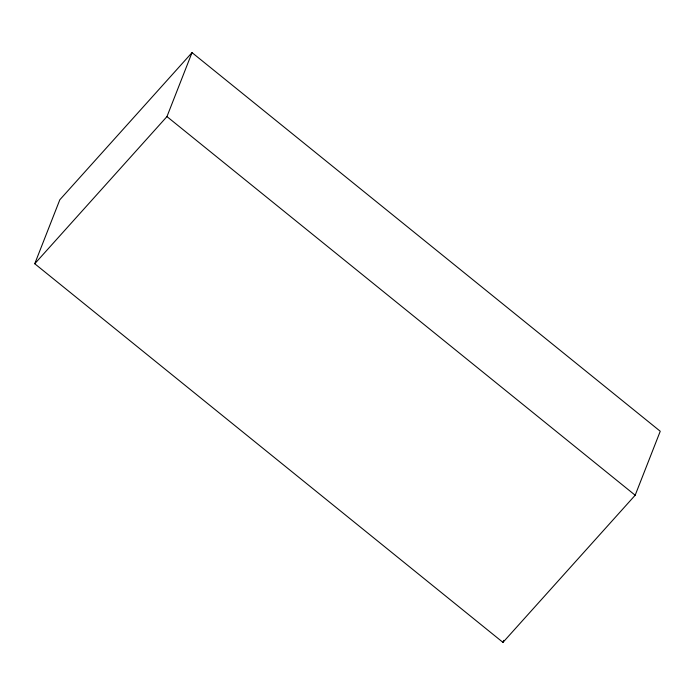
<?xml version="1.0" encoding="UTF-8"?>
<svg xmlns="http://www.w3.org/2000/svg" width="695" height="695" viewBox="0 0 695 695"><rect width="100%" height="100%" fill="white"/><g stroke="black" fill="none" stroke-linecap="round" stroke-linejoin="round"><path stroke-width="1.04" d="M34.75 263.744L59.822 199.769L192.029 52.62L660.25 431.256L635.178 495.231L502.972 642.38L34.75 263.744L166.956 116.586L192.029 52.62M502.972 642.38L503.762 640.382M166.956 116.586L635.178 495.231"/></g></svg>
